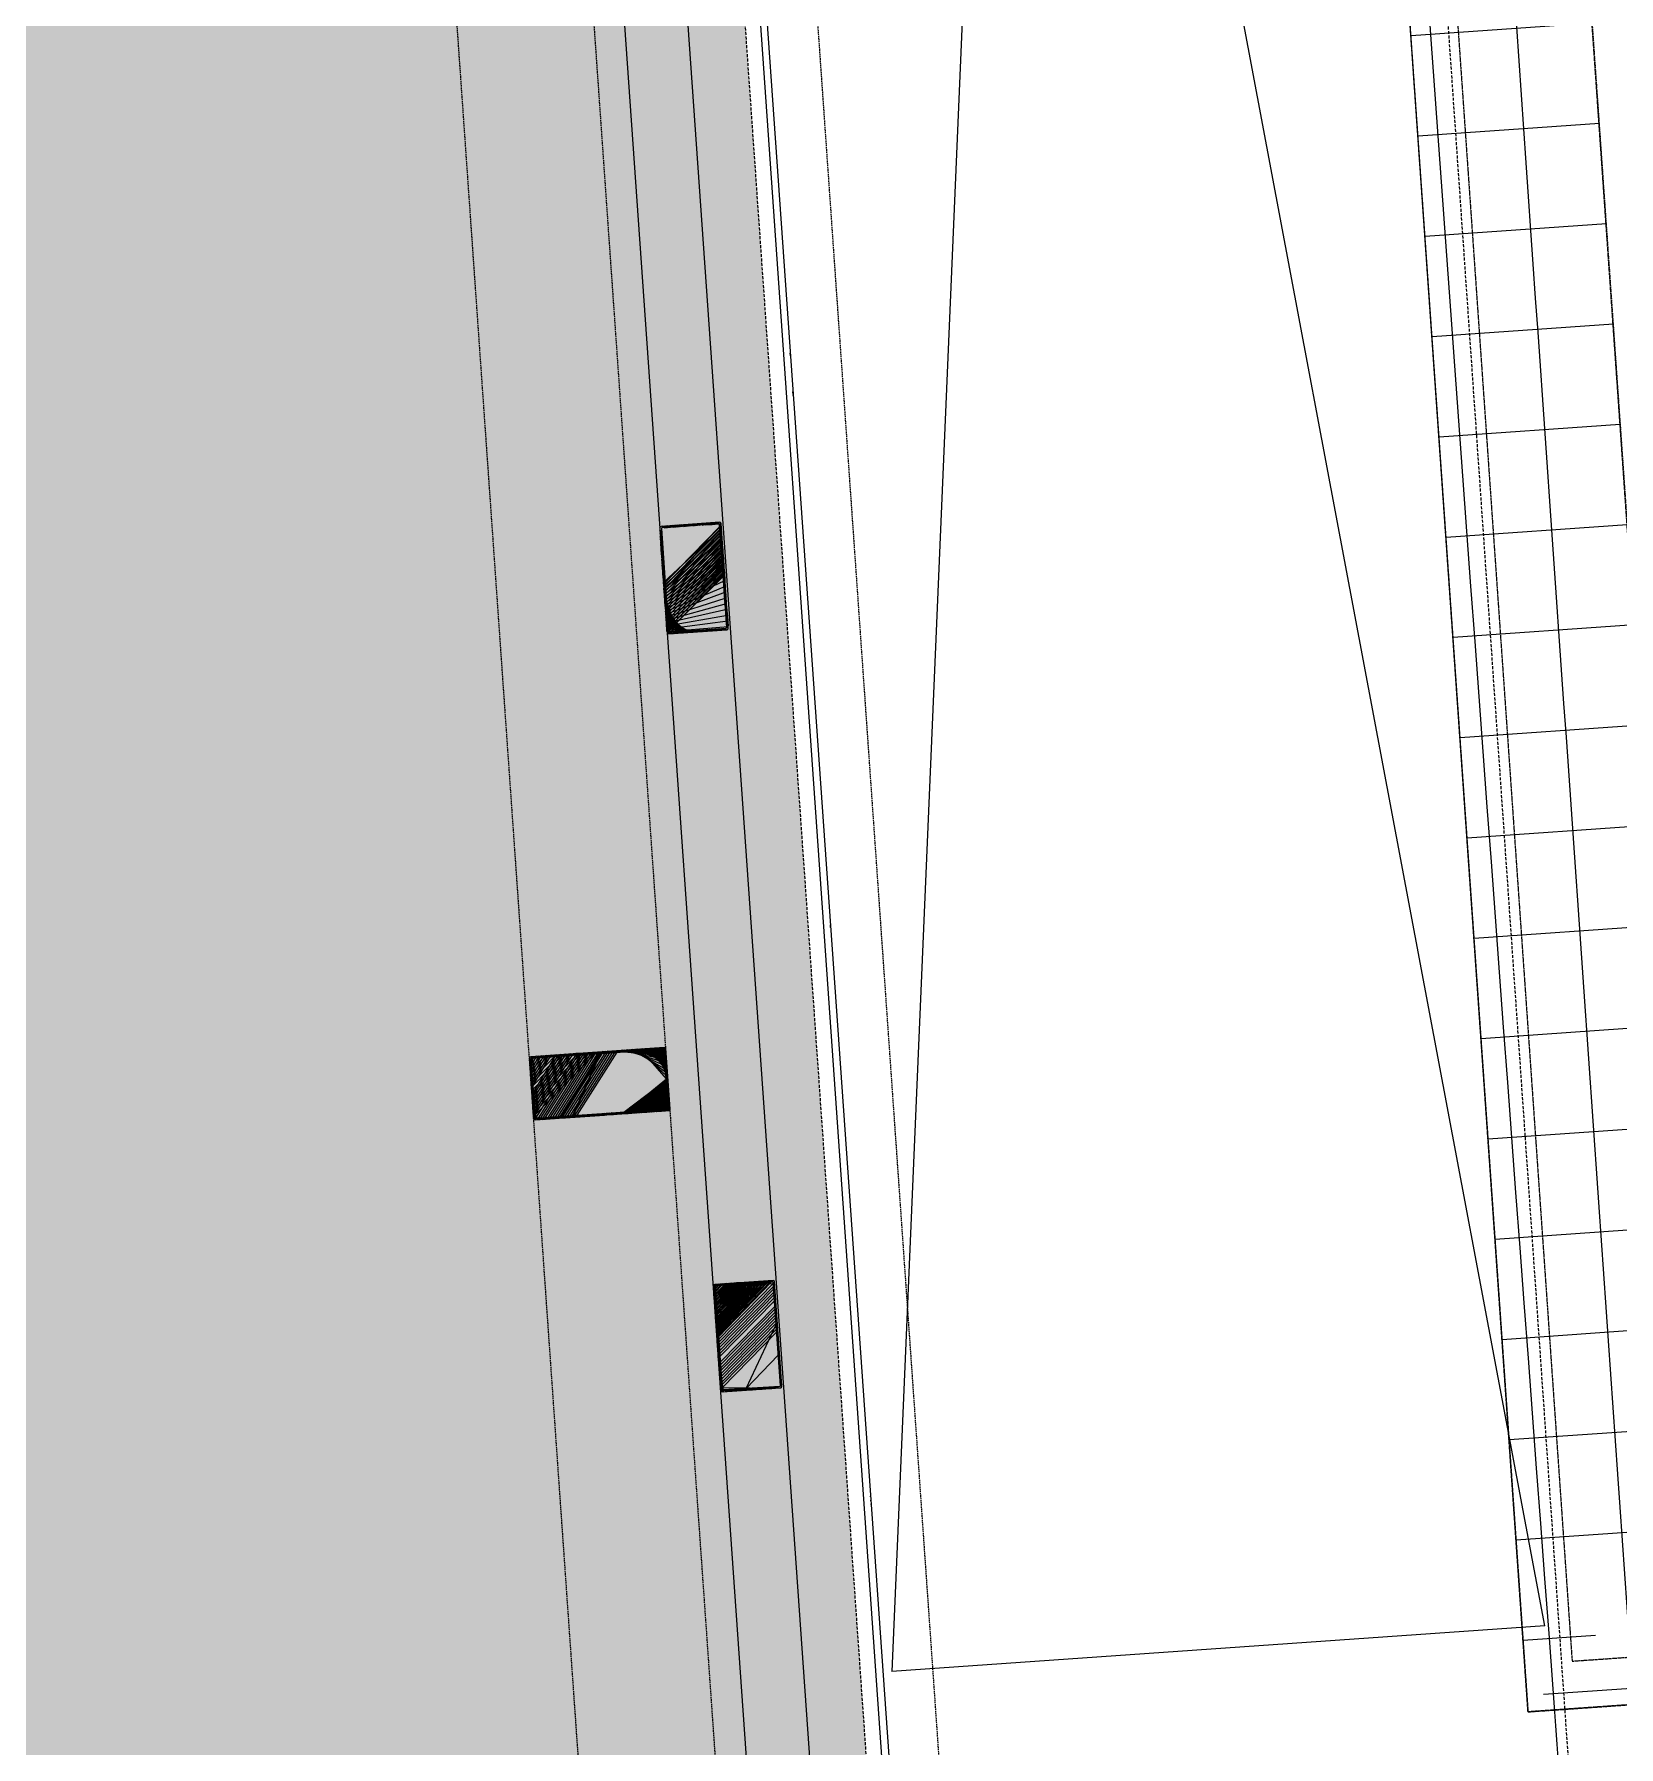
# Model space of a CAD drawing. Header units: millimetres. Extents: x 306 to 836129804, y -168137 to 818603917.
# Drawn here: x 834575209 to 834580214, y 818024610 to 818030018 of the extents above; entities that cross this region are included whole.
import ezdxf
from ezdxf.xclip import XClip

# ---------------------------------------------------------------- set-up
doc = ezdxf.new("R2010")
doc.units = ezdxf.units.MM
doc.header["$LTSCALE"] = 3
doc.header["$XCLIPFRAME"] = 0
doc.header["$PDMODE"] = 3
doc.header["$PDSIZE"] = 0.1
for name, pattern in [('ACAD_ISO03W100', [30, 12, -18]), ('B0606', [0.7813, 0.39065, -0.39065]), ('B0701', [2.34375, 1.5625, -0.78125]), ('B0703', [4.6875, 3.125, -1.5625]), ('Dash2', [6, 3, -3])]:
    doc.linetypes.add(name, pattern=pattern)
for name, color, linetype in [('_base', 251, 'Continuous'), ('_LTC', 251, 'Continuous'), ('UAJ-90.5LAND', 251, 'Continuous')]:
    doc.layers.add(name, color=color, linetype=linetype)
for name, color, linetype, lineweight in [('Eva-New', 1, 'ACAD_ISO03W100', 18), ('Hatch (LTC&CB)', 252, 'Continuous', 35), ('UAJ-21EXWA', 251, 'Continuous', 35), ('UAJ-22INWA-a', 251, 'Continuous', 13), ('UAJ-23FLOR-h', 251, 'Continuous', 9), ('UAJ-23FLOR-y', 251, 'B0701', 9), ('UAJ-23FLOR-z', 251, 'B0703', 9), ('UAJ-32INFR-h', 251, 'Continuous', 9)]:
    doc.layers.add(name, color=color, linetype=linetype, lineweight=lineweight)
doc.layers.get('UAJ-90.5LAND').off()
pattern_1 = [(45, (0, 0), (-4.999999779477807, 4.999999779477808), []), (45, (1.7, 0), (-4.999999779477807, 4.999999779477808), []), (45, (1.8, 0), (-4.999999779477807, 4.999999779477808), []), (45, (1.9, 0), (-4.999999779477807, 4.999999779477808), []), (45, (2, 0), (-4.999999779477807, 4.999999779477808), []), (45, (2.1, 0), (-4.999999779477807, 4.999999779477808), []), (45, (2.2, 0), (-4.999999779477807, 4.999999779477808), []), (45, (2.3, 0), (-4.999999779477807, 4.999999779477808), [])]

# ---------------------------------------------------------------- blocks, each defined once
blk = doc.blocks.new('SITE SLAB EDGE')
at = {"layer": 'UAJ-21EXWA'}
blk.add_lwpolyline([(-871.192457938916, -14736.47396249266), (-6985.740662657423, -14736.2816112687), (-6981.18941464345, -24138.22653371404), (-6648.669996218989, -24138.4190306025), (-6648.670950182248, -27568.26381391572), (-871.1926683692727, -27568.26390866152)], dxfattribs=at)
blk = doc.blocks.new('p32 uns')
at = {"linetype": 'Dash2', "lineweight": 13, "rotation": 4.000000000000001}
blk.add_blockref('SITE SLAB EDGE', (461907.9564732313, -261484.3400754929), dxfattribs=at)
blk = doc.blocks.new('GBP-P32-L00')
at = {"layer": 'UAJ-90.5LAND'}
blk.add_blockref('p32 uns', (834123619.6366563, 818311064.1160116), dxfattribs=at)
blk = doc.blocks.new('3A35X-MAGP-P-LD-00-0')
at = {"layer": '_base'}
for p, q in [((834578304.897006, 818033904.6284745), (834577917.5100708, 818024846.7980633)), ((834579980.6599628, 818024991.0280591), (834578304.897006, 818033904.6284745)), ((834579980.6599629, 818024991.0280591), (834577917.5100709, 818024846.7980633))]:
    blk.add_line(p, q, dxfattribs=at)
blk = doc.blocks.new('*U|REF31551661')
at = {"layer": 'UAJ-32INFR-h'}
h = blk.add_hatch(dxfattribs=at)
h.set_pattern_fill('STAAL', color=256, style=0)
h.set_pattern_definition(pattern_1)
edge = h.paths.add_edge_path(flags=16)
edge.add_arc((-90.4999999999709, -163.5), 1.5, 180, 394.9306585423736)
edge.add_line((-90.4999999999709, -165), (90.5000000000291, -164.9999999999991))
edge.add_arc((90.5000000000291, -163.4999999999991), 1.5, 270, 360)
edge.add_line((92.0000000000291, -163.4999999999991), (91.99999999997453, 163.5000000000018))
edge.add_arc((90.49999999997453, 163.5000000000018), 1.5, 0, 90)
edge.add_line((90.49999999997453, 165.0000000000018), (-90.50000000002547, 165.0000000000018))
edge.add_arc((-90.50000000002547, 163.5000000000018), 1.5, 90, 180)
edge.add_line((-92.00000000002547, 163.5000000000018), (-91.9999999999709, -163.5))
edge = h.paths.add_edge_path()
edge.add_arc((-92.4999999999709, -165.4999999999991), 4.5, 180, 270)
edge.add_line((-92.4999999999709, -169.9999999999991), (92.5000000000291, -169.9999999999991))
edge.add_arc((92.5000000000291, -165.4999999999991), 4.5, 270, 360)
edge.add_line((97.0000000000291, -165.4999999999991), (96.99999999997635, 165.5))
edge.add_arc((92.49999999997635, 165.5), 4.5, 0, 90)
edge.add_line((92.49999999997635, 170), (-92.50000000002365, 170.0000000000018))
edge.add_arc((-92.50000000002365, 165.5000000000018), 4.5, 90, 180)
edge.add_line((-97.00000000002365, 165.5000000000018), (-96.9999999999709, -165.4999999999991))
at = {"layer": 'UAJ-22INWA-a', "lineweight": -2}
for p, q in [((-97.00000000002365, 165.5000000000018), (-96.9999999999709, -165.4999999999991)), ((92.49999999997635, 170), (-92.50000000002365, 170.0000000000018)), ((-92.00000000002547, 163.5000000000018), (-91.9999999999709, -163.5)), ((90.49999999997453, 165.0000000000018), (-90.50000000002547, 165.0000000000018)), ((92.0000000000291, -163.4999999999991), (91.99999999997453, 163.5000000000018)), ((97.0000000000291, -165.4999999999991), (96.99999999997635, 165.5)), ((-92.4999999999709, -169.9999999999991), (92.5000000000291, -169.9999999999991)), ((-90.4999999999709, -165), (90.5000000000291, -164.9999999999991))]:
    blk.add_line(p, q, dxfattribs=at)
for centre, radius, start, end in [((-92.50000000002365, 165.5000000000018), 4.5, 90, 180), ((-90.50000000002547, 163.5000000000018), 1.5, 90, 180), ((90.49999999997453, 163.5000000000018), 1.5, 0, 90), ((92.49999999997635, 165.5), 4.5, 0, 90), ((-92.4999999999709, -165.4999999999991), 4.5, 180, 270), ((-90.4999999999709, -163.5), 1.5, 180, 34.93065854237359), ((90.5000000000291, -163.4999999999991), 1.5, 270, 0), ((92.5000000000291, -165.4999999999991), 4.5, 270, 0)]:
    blk.add_arc(centre, radius, start, end, dxfattribs=at)
blk = doc.blocks.new('*U|REF31561662')
at = {"layer": 'UAJ-32INFR-h'}
h = blk.add_hatch(dxfattribs=at)
h.set_pattern_fill('STAAL', color=256, style=0)
h.set_pattern_definition(pattern_1)
edge = h.paths.add_edge_path(flags=16)
edge.add_arc((-90.4999999999709, -163.5), 1.5, 180, 394.9306585423736)
edge.add_line((-90.4999999999709, -165), (90.5000000000291, -164.9999999999991))
edge.add_arc((90.5000000000291, -163.4999999999991), 1.5, 270, 360)
edge.add_line((92.0000000000291, -163.4999999999991), (91.99999999997453, 163.5000000000018))
edge.add_arc((90.49999999997453, 163.5000000000018), 1.5, 0, 90)
edge.add_line((90.49999999997453, 165.0000000000018), (-90.50000000002547, 165.0000000000018))
edge.add_arc((-90.50000000002547, 163.5000000000018), 1.5, 90, 180)
edge.add_line((-92.00000000002547, 163.5000000000018), (-91.9999999999709, -163.5))
edge = h.paths.add_edge_path()
edge.add_arc((-92.4999999999709, -165.4999999999991), 4.5, 180, 270)
edge.add_line((-92.4999999999709, -169.9999999999991), (92.5000000000291, -169.9999999999991))
edge.add_arc((92.5000000000291, -165.4999999999991), 4.5, 270, 360)
edge.add_line((97.0000000000291, -165.4999999999991), (96.99999999997635, 165.5))
edge.add_arc((92.49999999997635, 165.5), 4.5, 0, 90)
edge.add_line((92.49999999997635, 170), (-92.50000000002365, 170.0000000000018))
edge.add_arc((-92.50000000002365, 165.5000000000018), 4.5, 90, 180)
edge.add_line((-97.00000000002365, 165.5000000000018), (-96.9999999999709, -165.4999999999991))
at = {"layer": 'UAJ-22INWA-a', "lineweight": -2}
for p, q in [((-97.00000000002365, 165.5000000000018), (-96.9999999999709, -165.4999999999991)), ((92.49999999997635, 170), (-92.50000000002365, 170.0000000000018)), ((-92.00000000002547, 163.5000000000018), (-91.9999999999709, -163.5)), ((90.49999999997453, 165.0000000000018), (-90.50000000002547, 165.0000000000018)), ((92.0000000000291, -163.4999999999991), (91.99999999997453, 163.5000000000018)), ((97.0000000000291, -165.4999999999991), (96.99999999997635, 165.5)), ((-92.4999999999709, -169.9999999999991), (92.5000000000291, -169.9999999999991)), ((-90.4999999999709, -165), (90.5000000000291, -164.9999999999991))]:
    blk.add_line(p, q, dxfattribs=at)
for centre, radius, start, end in [((-92.50000000002365, 165.5000000000018), 4.5, 90, 180), ((-90.50000000002547, 163.5000000000018), 1.5, 90, 180), ((90.49999999997453, 163.5000000000018), 1.5, 0, 90), ((92.49999999997635, 165.5), 4.5, 0, 90), ((-92.4999999999709, -165.4999999999991), 4.5, 180, 270), ((-90.4999999999709, -163.5), 1.5, 180, 34.93065854237359), ((90.5000000000291, -163.4999999999991), 1.5, 270, 0), ((92.5000000000291, -165.4999999999991), 4.5, 270, 0)]:
    blk.add_arc(centre, radius, start, end, dxfattribs=at)
blk = doc.blocks.new('*U|REF31141624')
at = {"layer": 'UAJ-32INFR-h'}
h = blk.add_hatch(dxfattribs=at)
h.set_pattern_fill('STAAL', color=256, style=0)
h.set_pattern_definition(pattern_1)
edge = h.paths.add_edge_path(flags=16)
edge.add_arc((-209.4999999999836, -93.5), 1.5, 180, 394.9306585423736)
edge.add_line((-209.4999999999836, -95), (209.5000000000164, -94.99999999999909))
edge.add_arc((209.5000000000164, -93.49999999999909), 1.5, 270, 360)
edge.add_line((211.0000000000164, -93.49999999999909), (210.9999999999873, 93.50000000000182))
edge.add_arc((209.4999999999873, 93.50000000000182), 1.5, 0, 90)
edge.add_line((209.4999999999873, 95.00000000000182), (-209.5000000000127, 95.00000000000182))
edge.add_arc((-209.5000000000127, 93.50000000000182), 1.5, 90, 180)
edge.add_line((-211.0000000000127, 93.50000000000182), (-210.9999999999836, -93.5))
edge = h.paths.add_edge_path()
edge.add_arc((-211.4999999999836, -95.49999999999909), 4.5, 180, 270)
edge.add_line((-211.4999999999836, -99.99999999999909), (211.5000000000164, -99.99999999999909))
edge.add_arc((211.5000000000164, -95.49999999999909), 4.5, 270, 360)
edge.add_line((216.0000000000164, -95.49999999999909), (215.9999999999891, 95.5))
edge.add_arc((211.4999999999891, 95.5), 4.5, 0, 90)
edge.add_line((211.4999999999891, 100), (-211.5000000000109, 100.0000000000018))
edge.add_arc((-211.5000000000109, 95.50000000000182), 4.5, 90, 180)
edge.add_line((-216.0000000000109, 95.50000000000182), (-215.9999999999836, -95.49999999999909))
at = {"layer": 'UAJ-22INWA-a', "lineweight": -2}
for p, q in [((-216.0000000000109, 95.50000000000182), (-215.9999999999836, -95.49999999999909)), ((211.4999999999891, 100), (-211.5000000000109, 100.0000000000018)), ((-211.0000000000127, 93.50000000000182), (-210.9999999999836, -93.5)), ((209.4999999999873, 95.00000000000182), (-209.5000000000127, 95.00000000000182)), ((211.0000000000164, -93.49999999999909), (210.9999999999873, 93.50000000000182)), ((216.0000000000164, -95.49999999999909), (215.9999999999891, 95.5)), ((-211.4999999999836, -99.99999999999909), (211.5000000000164, -99.99999999999909)), ((-209.4999999999836, -95), (209.5000000000164, -94.99999999999909))]:
    blk.add_line(p, q, dxfattribs=at)
for centre, radius, start, end in [((-211.5000000000109, 95.50000000000182), 4.5, 90, 180), ((-209.5000000000127, 93.50000000000182), 1.5, 90, 180), ((209.4999999999873, 93.50000000000182), 1.5, 0, 90), ((211.4999999999891, 95.5), 4.5, 0, 90), ((-211.4999999999836, -95.49999999999909), 4.5, 180, 270), ((-209.4999999999836, -93.5), 1.5, 180, 34.93065854237359), ((209.5000000000164, -93.49999999999909), 1.5, 270, 0), ((211.5000000000164, -95.49999999999909), 4.5, 270, 0)]:
    blk.add_arc(centre, radius, start, end, dxfattribs=at)
blk = doc.blocks.new('*U|REF31311641')
at = {"layer": 'UAJ-32INFR-h'}
h = blk.add_hatch(dxfattribs=at)
h.set_pattern_fill('STAAL', color=256, style=0)
h.set_pattern_definition(pattern_1)
edge = h.paths.add_edge_path(flags=16)
edge.add_arc((-90.4999999999709, -163.5), 1.5, 180, 394.9306585423736)
edge.add_line((-90.4999999999709, -165), (90.5000000000291, -164.9999999999991))
edge.add_arc((90.5000000000291, -163.4999999999991), 1.5, 270, 360)
edge.add_line((92.0000000000291, -163.4999999999991), (91.99999999997453, 163.5000000000018))
edge.add_arc((90.49999999997453, 163.5000000000018), 1.5, 0, 90)
edge.add_line((90.49999999997453, 165.0000000000018), (-90.50000000002547, 165.0000000000018))
edge.add_arc((-90.50000000002547, 163.5000000000018), 1.5, 90, 180)
edge.add_line((-92.00000000002547, 163.5000000000018), (-91.9999999999709, -163.5))
edge = h.paths.add_edge_path()
edge.add_arc((-92.4999999999709, -165.4999999999991), 4.5, 180, 270)
edge.add_line((-92.4999999999709, -169.9999999999991), (92.5000000000291, -169.9999999999991))
edge.add_arc((92.5000000000291, -165.4999999999991), 4.5, 270, 360)
edge.add_line((97.0000000000291, -165.4999999999991), (96.99999999997635, 165.5))
edge.add_arc((92.49999999997635, 165.5), 4.5, 0, 90)
edge.add_line((92.49999999997635, 170), (-92.50000000002365, 170.0000000000018))
edge.add_arc((-92.50000000002365, 165.5000000000018), 4.5, 90, 180)
edge.add_line((-97.00000000002365, 165.5000000000018), (-96.9999999999709, -165.4999999999991))
at = {"layer": 'UAJ-22INWA-a', "lineweight": -2}
for p, q in [((-97.00000000002365, 165.5000000000018), (-96.9999999999709, -165.4999999999991)), ((92.49999999997635, 170), (-92.50000000002365, 170.0000000000018)), ((-92.00000000002547, 163.5000000000018), (-91.9999999999709, -163.5)), ((90.49999999997453, 165.0000000000018), (-90.50000000002547, 165.0000000000018)), ((92.0000000000291, -163.4999999999991), (91.99999999997453, 163.5000000000018)), ((97.0000000000291, -165.4999999999991), (96.99999999997635, 165.5)), ((-92.4999999999709, -169.9999999999991), (92.5000000000291, -169.9999999999991)), ((-90.4999999999709, -165), (90.5000000000291, -164.9999999999991))]:
    blk.add_line(p, q, dxfattribs=at)
for centre, radius, start, end in [((-92.50000000002365, 165.5000000000018), 4.5, 90, 180), ((-90.50000000002547, 163.5000000000018), 1.5, 90, 180), ((90.49999999997453, 163.5000000000018), 1.5, 0, 90), ((92.49999999997635, 165.5), 4.5, 0, 90), ((-92.4999999999709, -165.4999999999991), 4.5, 180, 270), ((-90.4999999999709, -163.5), 1.5, 180, 34.93065854237359), ((90.5000000000291, -163.4999999999991), 1.5, 270, 0), ((92.5000000000291, -165.4999999999991), 4.5, 270, 0)]:
    blk.add_arc(centre, radius, start, end, dxfattribs=at)
blk = doc.blocks.new('*U|REF31321642')
at = {"layer": 'UAJ-32INFR-h'}
h = blk.add_hatch(dxfattribs=at)
h.set_pattern_fill('STAAL', color=256, style=0)
h.set_pattern_definition(pattern_1)
edge = h.paths.add_edge_path(flags=16)
edge.add_arc((-90.4999999999709, -163.5), 1.5, 180, 394.9306585423736)
edge.add_line((-90.4999999999709, -165), (90.5000000000291, -164.9999999999991))
edge.add_arc((90.5000000000291, -163.4999999999991), 1.5, 270, 360)
edge.add_line((92.0000000000291, -163.4999999999991), (91.99999999997453, 163.5000000000018))
edge.add_arc((90.49999999997453, 163.5000000000018), 1.5, 0, 90)
edge.add_line((90.49999999997453, 165.0000000000018), (-90.50000000002547, 165.0000000000018))
edge.add_arc((-90.50000000002547, 163.5000000000018), 1.5, 90, 180)
edge.add_line((-92.00000000002547, 163.5000000000018), (-91.9999999999709, -163.5))
edge = h.paths.add_edge_path()
edge.add_arc((-92.4999999999709, -165.4999999999991), 4.5, 180, 270)
edge.add_line((-92.4999999999709, -169.9999999999991), (92.5000000000291, -169.9999999999991))
edge.add_arc((92.5000000000291, -165.4999999999991), 4.5, 270, 360)
edge.add_line((97.0000000000291, -165.4999999999991), (96.99999999997635, 165.5))
edge.add_arc((92.49999999997635, 165.5), 4.5, 0, 90)
edge.add_line((92.49999999997635, 170), (-92.50000000002365, 170.0000000000018))
edge.add_arc((-92.50000000002365, 165.5000000000018), 4.5, 90, 180)
edge.add_line((-97.00000000002365, 165.5000000000018), (-96.9999999999709, -165.4999999999991))
at = {"layer": 'UAJ-22INWA-a', "lineweight": -2}
for p, q in [((-97.00000000002365, 165.5000000000018), (-96.9999999999709, -165.4999999999991)), ((92.49999999997635, 170), (-92.50000000002365, 170.0000000000018)), ((-92.00000000002547, 163.5000000000018), (-91.9999999999709, -163.5)), ((90.49999999997453, 165.0000000000018), (-90.50000000002547, 165.0000000000018)), ((92.0000000000291, -163.4999999999991), (91.99999999997453, 163.5000000000018)), ((97.0000000000291, -165.4999999999991), (96.99999999997635, 165.5)), ((-92.4999999999709, -169.9999999999991), (92.5000000000291, -169.9999999999991)), ((-90.4999999999709, -165), (90.5000000000291, -164.9999999999991))]:
    blk.add_line(p, q, dxfattribs=at)
for centre, radius, start, end in [((-92.50000000002365, 165.5000000000018), 4.5, 90, 180), ((-90.50000000002547, 163.5000000000018), 1.5, 90, 180), ((90.49999999997453, 163.5000000000018), 1.5, 0, 90), ((92.49999999997635, 165.5), 4.5, 0, 90), ((-92.4999999999709, -165.4999999999991), 4.5, 180, 270), ((-90.4999999999709, -163.5), 1.5, 180, 34.93065854237359), ((90.5000000000291, -163.4999999999991), 1.5, 270, 0), ((92.5000000000291, -165.4999999999991), 4.5, 270, 0)]:
    blk.add_arc(centre, radius, start, end, dxfattribs=at)
blk = doc.blocks.new('*U|REF31341644')
at = {"layer": 'UAJ-32INFR-h'}
h = blk.add_hatch(dxfattribs=at)
h.set_pattern_fill('STAAL', color=256, style=0)
h.set_pattern_definition(pattern_1)
edge = h.paths.add_edge_path(flags=16)
edge.add_arc((-209.4999999999836, -93.5), 1.5, 180, 394.9306585423736)
edge.add_line((-209.4999999999836, -95), (209.5000000000164, -94.99999999999909))
edge.add_arc((209.5000000000164, -93.49999999999909), 1.5, 270, 360)
edge.add_line((211.0000000000164, -93.49999999999909), (210.9999999999873, 93.50000000000182))
edge.add_arc((209.4999999999873, 93.50000000000182), 1.5, 0, 90)
edge.add_line((209.4999999999873, 95.00000000000182), (-209.5000000000127, 95.00000000000182))
edge.add_arc((-209.5000000000127, 93.50000000000182), 1.5, 90, 180)
edge.add_line((-211.0000000000127, 93.50000000000182), (-210.9999999999836, -93.5))
edge = h.paths.add_edge_path()
edge.add_arc((-211.4999999999836, -95.49999999999909), 4.5, 180, 270)
edge.add_line((-211.4999999999836, -99.99999999999909), (211.5000000000164, -99.99999999999909))
edge.add_arc((211.5000000000164, -95.49999999999909), 4.5, 270, 360)
edge.add_line((216.0000000000164, -95.49999999999909), (215.9999999999891, 95.5))
edge.add_arc((211.4999999999891, 95.5), 4.5, 0, 90)
edge.add_line((211.4999999999891, 100), (-211.5000000000109, 100.0000000000018))
edge.add_arc((-211.5000000000109, 95.50000000000182), 4.5, 90, 180)
edge.add_line((-216.0000000000109, 95.50000000000182), (-215.9999999999836, -95.49999999999909))
at = {"layer": 'UAJ-22INWA-a', "lineweight": -2}
for p, q in [((-216.0000000000109, 95.50000000000182), (-215.9999999999836, -95.49999999999909)), ((211.4999999999891, 100), (-211.5000000000109, 100.0000000000018)), ((-211.0000000000127, 93.50000000000182), (-210.9999999999836, -93.5)), ((209.4999999999873, 95.00000000000182), (-209.5000000000127, 95.00000000000182)), ((211.0000000000164, -93.49999999999909), (210.9999999999873, 93.50000000000182)), ((216.0000000000164, -95.49999999999909), (215.9999999999891, 95.5)), ((-211.4999999999836, -99.99999999999909), (211.5000000000164, -99.99999999999909)), ((-209.4999999999836, -95), (209.5000000000164, -94.99999999999909))]:
    blk.add_line(p, q, dxfattribs=at)
for centre, radius, start, end in [((-211.5000000000109, 95.50000000000182), 4.5, 90, 180), ((-209.5000000000127, 93.50000000000182), 1.5, 90, 180), ((209.4999999999873, 93.50000000000182), 1.5, 0, 90), ((211.4999999999891, 95.5), 4.5, 0, 90), ((-211.4999999999836, -95.49999999999909), 4.5, 180, 270), ((-209.4999999999836, -93.5), 1.5, 180, 34.93065854237359), ((209.5000000000164, -93.49999999999909), 1.5, 270, 0), ((211.5000000000164, -95.49999999999909), 4.5, 270, 0)]:
    blk.add_arc(centre, radius, start, end, dxfattribs=at)
blk = doc.blocks.new('FAC-00-0')
at = {"layer": '_LTC', "elevation": 13699.99999999999}
for points in [[(834576404.8478793, 818039564.4994954), (834578419.9061583, 818010875.5172962), (834579521.6727213, 818000060.3477776)], [(834576604.3586563, 818039578.4798723), (834578619.1946199, 818010892.6628438), (834579720.6429324, 818000080.6173375)], [(834576853.7442557, 818039595.9962316), (834578868.3051968, 818010914.0947803), (834579969.3556964, 818000105.9542873)]]:
    blk.add_lwpolyline(points, dxfattribs=at)
at = {"layer": '_LTC', "linetype": 'B0701'}
for points in [[(834575908.3755728, 818039129.5140712), (834577282.0583692, 818019499.3138024)], [(834576339.3228495, 818039159.64059), (834577713.0064095, 818019529.4403745)]]:
    blk.add_lwpolyline(points, dxfattribs=at)
at = {"layer": '_LTC'}
blk.add_open_spline([(834580271.1096342, 818021008.2324462, 13699.99999999997), (834580270.551387, 818021024.2677512), (834580268.874086, 818021040.2248595, 13699.99999999999), (834580267.7563117, 818021056.2210662, 13699.99999999998), (834580181.103108, 818022301.7230911), (834580094.0350399, 818023547.1961263), (834580006.9669715, 818024792.6691617), (834579728.1369119, 818028506.6162714), (834579361.2044426, 818033394.0655822), (834579066.2396815, 818038884.2348518), (834578945.480875, 818040871.10015), (834578889.5015762, 818041682.937103), (834578875.476216, 818041899.2020736), (834578905.265652, 818041606.9202672), (834579014.8303174, 818040531.9164138), (834579228.5315945, 818038192.8699493), (834579428.563846, 818036147.6696717), (834579552.010506, 818034885.5074883), (834579873.8612906, 818030281.5664743), (834580195.712075, 818025677.6254604), (834580500.3832827, 818021323.1337729)], degree=3, knots=[0, 0, 0, 0, 1, 1, 1, 3746.538061933388, 3746.538061933388, 3746.538061933388, 14919.15775847071, 18449.38945613005, 20240.53077136857, 20890.67934422696, 20890.67934422696, 20890.67934422696, 21772.06415537719, 24132.38665182641, 27936.93947994479, 27936.93947994479, 27936.93947994479, 41782.47114495328, 41782.47114495328, 41782.47114495328, 41782.47114495328], dxfattribs=at)
blk.add_rational_spline([(834580077.3900777, 818035997.4791214), (834580437.0917654, 818034054.3349081), (834580602.4700614, 818033161.329403), (834580767.8483574, 818032268.323898), (834580949.9611539, 818031284.955718), (834581075.8892046, 818030294.4452341), (834581145.6328331, 818029296.7917677), (834581335.3021821, 818026583.6509713), (834581524.9715308, 818023870.5101748), (834581703.4389249, 818021317.6086571), (834581706.0106146, 818021280.8216103), (834581708.5823042, 818021244.0345637), (834581711.1539938, 818021207.247517), (834581713.1965545, 818021178.0295397), (834581693.9806505, 818021155.9249865), (834581664.7626766, 818021153.8823801), (834581299.0753304, 818021128.3174726), (834580933.3879842, 818021102.7525649), (834580567.7006379, 818021077.1876572), (834580554.2949414, 818021076.2509816), (834580542.2681971, 818021070.25536), (834580533.4514505, 818021060.1136129), (834580524.6347041, 818021049.9718657), (834580520.3702859, 818021037.2280517), (834580521.3074443, 818021023.822389), (834580899.6991928, 818015611.086328), (834581278.0909414, 818010198.3502669), (834581656.48269, 818004785.6142058), (834581686.6616603, 818004353.9166318), (834581619.0548282, 818003926.4790552), (834581457.1207048, 818003525.1675733), (834581156.5955538, 818002700.4971138), (834580856.0704025, 818001875.8266542), (834580555.5452513, 818001051.1561946), (834580428.5667853, 818000714.2497276), (834580305.2916387, 818000375.9706471), (834580185.7346454, 818000036.3596587)], [1, 1, 1, 1, 1, 1, 1, 1, 1, 1, 1, 1, 1, 0.8047382231132746, 0.8047382231132746, 0.9999999999999999, 1, 1, 1, 0.9492507227563662, 0.9492507227563662, 0.9999999999999999, 0.9492507227563663, 0.9492507227563663, 1, 1, 1, 1, 0.9829479213520105, 0.9829479213520105, 1, 1, 1, 1, 0.9999598891676805, 0.9999598891676805, 1], degree=3, knots=[0, 0, 0, 0, 2724.56956517957, 2724.56956517957, 2724.56956517957, 5723.230185049491, 5723.230185049491, 5723.230185049491, 13882.51734683393, 13882.51734683393, 13882.51734683393, 13883.51734683393, 13883.51734683393, 13883.51734683393, 13885.08814159524, 13885.08814159524, 13885.08814159524, 13886.08814159524, 13886.08814159524, 13886.08814159524, 13886.87355778052, 13886.87355778052, 13886.87355778052, 13887.65897396581, 13887.65897396581, 13887.65897396581, 13888.65897396581, 13888.65897396581, 13888.65897396581, 13889.11229864333, 13889.11229864333, 13889.11229864333, 13890.11229864333, 13890.11229864333, 13890.11229864333, 13890.13423798732, 13890.13423798732, 13890.13423798732, 13890.13423798732], dxfattribs=at)
for p in [(834577597.3522646, 818029009.0285205, 13699.99999999999), (834577597.5628269, 818029006.0306852, 13699.99999999999), (834577597.773389, 818029003.0328499, 13699.99999999999), (834577605.9293813, 818028886.9135691, 13699.99999999999), (834577606.2450213, 818028882.4197071, 13699.99999999999), (834577606.5606616, 818028877.9258449, 13699.99999999999), (834577724.1106584, 818027204.3316852, 13699.99999999999), (834577724.3212205, 818027201.3338499, 13699.99999999999), (834577724.5317826, 818027198.3360146, 13699.99999999999), (834577850.869052, 818025399.6348499, 13699.99999999999), (834577851.7113005, 818025387.6435088, 13699.99999999999), (834577852.5535489, 818025375.6521677, 13699.99999999999)]:
    blk.add_point(p, dxfattribs=at)
for name, p, rotation in [('*U|REF31561662', (834577293.2514662, 818028300.4542526, 13699.99999999999), 3.998908347841422), ('*U|REF31321642', (834577293.2514662, 818028300.4542526, 13699.99999999999), 3.998908347841422), ('*U|REF31141624', (834576995.3009336, 818026703.856395), 3.998908415521943), ('*U|REF31341644', (834576995.3009336, 818026703.856395), 3.998908415521946), ('*U|REF31551661', (834577462.6894464, 818025906.4425988, 13699.99999999999), 3.998908347841422), ('*U|REF31311641', (834577462.6894464, 818025906.4425988, 13699.99999999999), 3.998908347841422)]:
    blk.add_blockref(name, p, dxfattribs=dict(at, rotation=rotation))

msp = doc.modelspace()

# ---------------------------------------------------------------- hatches: boundary and pattern name
at = {"layer": 'Hatch (LTC&CB)', "ltscale": 0.5}
h = msp.add_hatch(color=256, dxfattribs=at)
h.dxf.hatch_style = 1
h.paths.add_polyline_path([(834513554.2875786, 817967164.184733), (834513136.0010567, 817973147.5986885), (834516444.2460145, 817973378.8703827), (834516862.5325388, 817967395.4564129)])
edge = h.paths.add_edge_path()
edge.add_line((834574531.2963331, 818045981.8457801), (834554099.929931, 818044553.5366205))
edge.add_line((834554099.929931, 818044553.5366205), (834551123.8228455, 818044183.8080285))
edge.add_line((834551123.8228455, 818044183.8080285), (834548209.0206542, 818043477.5243225))
edge.add_line((834548209.0206542, 818043477.5243225), (834545391.3720644, 818042450.0201086))
edge.add_line((834545391.3720644, 818042450.0201086), (834542706.1556592, 818041114.1603316))
edge.add_line((834542706.1556592, 818041114.1603316), (834540186.9918953, 818039486.6707257))
edge.add_line((834540186.9918953, 818039486.6707257), (834537891.0747983, 818037557.0067935))
edge.add_line((834537891.0747983, 818037557.0067935), (834535879.1420094, 818035334.0248597))
edge.add_line((834535879.1420094, 818035334.0248597), (834535855.3944789, 818035294.2675608))
edge.add_line((834535855.3944789, 818035294.2675608), (834532032.6782387, 818042572.4388088))
edge.add_line((834532032.6782387, 818042572.4388088), (834531164.0984614, 818043800.1153567))
edge.add_line((834531164.0984614, 818043800.1153567), (834530021.2562451, 818044771.3886445))
edge.add_line((834530021.2562451, 818044771.3886445), (834528673.237675, 818045435.2700317))
edge.add_line((834528673.237675, 818045435.2700317), (834527205.3850749, 818045748.6568446))
edge.add_line((834527205.3850749, 818045748.6568446), (834506196.3506466, 818045615.4155988))
edge.add_arc((834506271.1753964, 818044617.8358235), 1000.382002588579, 94.28951124117238, 184.8385578105567)
edge.add_line((834505274.3584335, 818044533.4551773), (834507175.0349003, 818017345.0717123))
edge.add_arc((834508006.2233039, 818017538.0693862), 853.3008053756253, 193.0721449834389, 241.7750472788793)
edge.add_line((834507602.6678852, 818016786.2281208), (834508069.1239861, 818016499.3412285))
edge.add_line((834508069.1239861, 818016499.3412285), (834506033.0790353, 818013635.890324))
edge.add_arc((834507255.7232584, 818012765.1948972), 1500.989481160123, 144.5437625065404, 184.7118367485428)
edge.add_line((834505759.8064644, 818012641.8970132), (834510574.8280377, 817943764.9910301))
edge.add_arc((834512461.4285563, 817944222.0794972), 1941.182985577997, 193.6192718619657, 275.7769527828718)
edge.add_line((834512656.820462, 817942290.75524), (834514135.0129817, 817942432.7829566))
edge.add_line((834514135.0129817, 817942432.7829566), (834515639.5898061, 817942609.6817144))
edge.add_line((834515639.5898061, 817942609.6817144), (834517125.2230971, 817942816.5733008))
edge.add_line((834517125.2230971, 817942816.5733008), (834518606.1282966, 817943054.9641434))
edge.add_line((834518606.1282966, 817943054.9641434), (834520081.6376159, 817943324.7467438))
edge.add_line((834520081.6376159, 817943324.7467438), (834521550.6787682, 817943623.4372313))
edge.add_line((834521550.6787682, 817943623.4372313), (834523003.1909853, 817943997.2323029))
edge.add_line((834523003.1909853, 817943997.2323029), (834524434.6779621, 817944444.8476892))
edge.add_line((834524434.6779621, 817944444.8476892), (834525841.3906198, 817944965.1110799))
edge.add_line((834525841.3906198, 817944965.1110799), (834527219.6447655, 817945556.6599009))
edge.add_line((834527219.6447655, 817945556.6599009), (834528566.4663409, 817946218.3362625))
edge.add_line((834528566.4663409, 817946218.3362625), (834529949.1975069, 817946963.0067956))
edge.add_line((834529949.1975069, 817946963.0067956), (834530025.4386841, 817945888.6557508))
edge.add_line((834530025.4386841, 817945888.6557508), (834530524.2280539, 817945923.5249519))
edge.add_line((834530524.2280539, 817945923.5249519), (834531068.3343124, 817946109.8721913))
edge.add_line((834531068.3343124, 817946109.8721913), (834531037.8571603, 817946545.8476382))
edge.add_line((834531037.8571603, 817946545.8476382), (834533865.2576491, 817946000.0480125))
edge.add_line((834533865.2576491, 817946000.0480125), (834536130.1011477, 817945599.4485525))
edge.add_line((834536130.1011477, 817945599.4485525), (834538400.1908902, 817945229.7315427))
edge.add_line((834538400.1908902, 817945229.7315427), (834540675.1291097, 817944891.1253359))
edge.add_line((834540675.1291097, 817944891.1253359), (834542954.494443, 817944583.7301323))
edge.add_line((834542954.494443, 817944583.7301323), (834545237.8685557, 817944307.6853015))
edge.add_line((834545237.8685557, 817944307.6853015), (834547578.8128494, 817944055.8657025))
edge.add_line((834547578.8128494, 817944055.8657025), (834549775.2120743, 817943852.7193749))
edge.add_line((834549775.2120743, 817943852.7193749), (834552166.6682281, 817943704.7044293))
edge.add_line((834552166.6682281, 817943704.7044293), (834554408.0140736, 817943602.5051898))
edge.add_line((834554408.0140736, 817943602.5051898), (834556706.8720335, 817943525.9335827))
edge.add_line((834556706.8720335, 817943525.9335827), (834559062.7525511, 817943492.2506982))
edge.add_line((834559062.7525511, 817943492.2506982), (834561264.7959542, 817943499.6060555))
edge.add_line((834561264.7959542, 817943499.6060555), (834563662.805802, 817943545.8192695))
edge.add_line((834563662.805802, 817943545.8192695), (834565905.0821311, 817943629.5407001))
edge.add_line((834565905.0821311, 817943629.5407001), (834568202.2235788, 817943747.6000468))
edge.add_line((834568202.2235788, 817943747.6000468), (834570497.1715583, 817943902.4870338))
edge.add_line((834570497.1715583, 817943902.4870338), (834572789.3424196, 817944094.1622797))
edge.add_line((834572789.3424196, 817944094.1622797), (834575076.8880951, 817944322.4462694))
edge.add_line((834575076.8880951, 817944322.4462694), (834577358.8485965, 817944599.7346953))
edge.add_arc((834577188.4102644, 817949142.5459951), 4546.007449470469, 272.1486296327768, 348.0754999770829)
edge.add_line((834581636.318153, 817948203.238194), (834581931.6191186, 817949988.7878709))
edge.add_line((834581931.6191186, 817949988.7878709), (834582222.8927813, 817952167.7077127))
edge.add_line((834582222.8927813, 817952167.7077127), (834582444.6448697, 817954354.4007571))
edge.add_line((834582444.6448697, 817954354.4007571), (834582596.7161981, 817956553.5893033))
edge.add_line((834582596.7161981, 817956553.5893033), (834582678.7199463, 817958758.7008262))
edge.add_line((834582678.7199463, 817958758.7008262), (834582689.6004196, 817961000.6853927))
edge.add_line((834582689.6004196, 817961000.6853927), (834582627.8349453, 817963239.9127623))
edge.add_line((834582627.8349453, 817963239.9127623), (834582495.0484269, 817965475.7417142))
edge.add_line((834582495.0484269, 817965475.7417142), (834582352.0371794, 817967521.4644701))
edge.add_line((834582352.0371794, 817967521.4644701), (834582377.3017465, 817967501.2573416))
edge.add_line((834582377.3017465, 817967501.2573416), (834583280.4098197, 817967592.3724535))
edge.add_line((834583280.4098197, 817967592.3724535), (834582885.6743841, 817972682.2829502))
edge.add_line((834582885.6743841, 817972682.2829502), (834582550.7585597, 817977040.087476))
edge.add_line((834582550.7585597, 817977040.087476), (834582280.7159691, 817980552.6941899))
edge.add_line((834582280.7159691, 817980552.6941899), (834582016.0826895, 817983880.3056784))
edge.add_line((834582016.0826895, 817983880.3056784), (834581737.2924131, 817986867.2783637))
edge.add_line((834581737.2924131, 817986867.2783637), (834581397.7587786, 817990004.3583491))
edge.add_line((834581397.7587786, 817990004.3583491), (834578831.2786306, 818011297.8700217))
edge.add_line((834578831.2786306, 818011297.8700217), (834578649.3672444, 818012963.5483121))
edge.add_line((834578649.3672444, 818012963.5483121), (834576771.549405, 818039832.1183864))
edge.add_line((834576771.549405, 818039832.1183864), (834576279.8499508, 818039797.7448243))
edge.add_line((834576279.8499508, 818039797.7448243), (834575932.169804, 818044771.1641917))
edge.add_arc((834574629.9863018, 818044680.2268811), 1305.354920261004, 3.994735601767179, 94.33592376376863)

# ---------------------------------------------------------------- next in the draw order: block references
msp.add_blockref('FAC-00-0', (0, 0))

# ---------------------------------------------------------------- next in the draw order: hatches: boundary and pattern name
at = {"layer": 'Eva-New', "linetype": 'Continuous', "ltscale": 0.01}
h = msp.add_hatch(dxfattribs=at)
h.set_pattern_fill('ANSI31', color=8, scale=350, angle=4)
h.set_pattern_definition([(49, (0, 0), (-838.6710210225554, 729.0455959657013), [])])
edge = h.paths.add_edge_path()
edge.add_arc((834611513.5385946, 818068145.3264505), 14099.99999968531, 55.19002574308559, 154.5596091027724)
edge.add_line((834598780.7776825, 818074202.2893481), (834595240.3911003, 818066761.4558462))
edge.add_arc((834589822.417787, 818069339.3552195), 6000.000000233124, 273.9989064334658, 334.5546563119141, ccw=False)
edge.add_line((834590240.8423903, 818063353.9629304), (834585554.5350056, 818063026.3542768))
edge.add_arc((834584989.6617913, 818071106.6338656), 8099.999998867221, 264.220048196886, 273.9989064322582, ccw=False)
edge.add_line((834584173.925572, 818063047.8142), (834580415.7397891, 818063428.2282544))
edge.add_arc((834579106.5335116, 818050494.3201492), 12999.99999816069, 84.2200481985661, 93.99077919798958)
edge.add_line((834578201.7864021, 818063462.7985727), (834574221.9197499, 818063185.1428037))
edge.add_arc((834573731.4752913, 818070170.6889209), 7002.741628984699, 184.518270925359, 274.0160585979712, ccw=False)
edge.add_arc((834553791.0620614, 818068592.8452796), 13000.0000005708, 4.527501078735133, 25.16518805878682)
edge.add_line((834565557.174624, 818074120.828201), (834563375.7160238, 818078763.9842684))
edge.add_arc((834569692.9588658, 818081779.3520507), 6999.999999030279, 186.261998653722, 205.5162346975632, ccw=False)
edge.add_line((834562734.724241, 818081015.8267443), (834561851.4163579, 818093822.5155479))
edge.add_arc((834568795.7761757, 818094576.8707228), 6985.211880096444, 103.79340942041148, 186.1996435070692, ccw=False)
edge.add_line((834567130.3497419, 818101360.6410463), (834607738.9713905, 818104323.6446342))
edge.add_arc((834606780.3295362, 818117304.0183489), 13015.72495013958, 274.223807264846, 392.8596289379157)
edge.add_arc((834623587.3262396, 818128173.8785237), 6999.999999836902, 183.9989136523716, 212.9539425140163, ccw=False)
edge.add_line((834616604.3686309, 818127685.7156067), (834614554.4666462, 818157541.1841724))
edge.add_line((834614554.4666462, 818157541.1841724), (834608569.0701823, 818157122.7809477))
edge.add_line((834608569.0701823, 818157122.7809477), (834610618.9763948, 818127267.2902491))
edge.add_arc((834623587.3262378, 818128173.8785231), 12999.99999806346, 183.9989136508734, 212.8579348742854)
edge.add_arc((834606785.1724918, 818117301.6086594), 7012.974383020965, -85.87050168941721, 32.994913872568816, ccw=False)
edge.add_line((834607290.1835088, 818110306.8410742), (834542916.4285616, 818105772.5570611))
edge.add_line((834542916.4285616, 818105772.5570611), (834543332.168679, 818099784.931535))
edge.add_line((834543332.168679, 818099784.931535), (834548339.9487058, 818100139.6961751))
edge.add_arc((834548849.6206386, 818093135.5706489), 7022.644791367745, 1.917894415990986, 94.16192873604791, ccw=False)
edge.add_line((834555868.3314306, 818093370.5997602), (834556822.6031799, 818079614.5109141))
edge.add_arc((834565030.3921052, 818080333.9384184), 8239.258156901009, 185.0092761133849, 211.2767633085009)
edge.add_line((834557988.549832, 818076056.3418531), (834560014.6381451, 818071842.7746612))
edge.add_arc((834553704.8687762, 818068780.019501), 7013.81912084653, -83.41200971856142, 25.89188562423311, ccw=False)
edge.add_line((834554509.5567249, 818061812.5137804), (834511331.2743995, 818058806.1397856))
edge.add_arc((834510845.0625758, 818065789.233517), 6999.999999933733, 141.8798806352492, 273.9829049167347, ccw=False)
edge.add_arc((834495100.3448526, 818078140.8887452), 13011.48484009153, 321.889271565979, 363.9966433354928)
edge.add_line((834508080.187521, 818079047.7636253), (834507303.147802, 818090245.0026575))
edge.add_arc((834514286.1054543, 818090733.1649512), 6999.999999943095, 94.21783473311712, 183.9989085377374, ccw=False)
edge.add_line((834513771.2650272, 818097714.206373), (834514324.2611847, 818097754.9889383))
edge.add_line((834514324.2611847, 818097754.9889383), (834515094.2032907, 818097812.2750338))
edge.add_arc((834515888.7804214, 818090839.1162039), 7018.283043878132, 4.391191596629085, 96.50069787772958, ccw=False)
edge.add_line((834522886.4615402, 818091376.4762715), (834523318.1003574, 818085091.4654405))
edge.add_line((834523318.1003574, 818085091.4654405), (834529307.3396509, 818085510.1591995))
edge.add_line((834529307.3396509, 818085510.1591995), (834528870.5492542, 818091758.2633296))
edge.add_arc((834535853.5069062, 818092246.4256233), 6999.999999586337, 93.99890853307471, 183.9989085379415, ccw=False)
edge.add_line((834535365.3446131, 818099229.3832753), (834540639.8020831, 818099596.5330453))
edge.add_line((834540639.8020831, 818099596.5330453), (834540220.7704337, 818105616.323317))
edge.add_line((834540220.7704337, 818105616.323317), (834513376.0995728, 818103738.6078113))
edge.add_arc((834514284.2614373, 818090770.3680685), 13000.00000003277, 94.00586599802176, 183.991117880833)
edge.add_line((834501315.7883602, 818089865.5443004), (834502093.999344, 818078618.6765761))
edge.add_arc((834495110.6965383, 818078135.4768907), 7000.000000828009, -66.13857842422561, 3.9581909098961887, ccw=False)
edge.add_arc((834495110.6965395, 818078135.4768903), 6999.999999981786, 273.99870041279297, 293.8614215680351, ccw=False)
edge.add_line((834495598.8334678, 818071152.5174648), (834484038.0252761, 818070344.3705096))
edge.add_arc((834484944.5652856, 818057376.0172908), 12999.99999985473, 3.998699986240524, 93.99870041178127, ccw=False)
edge.add_line((834497912.918511, 818058282.557204), (834498850.7850932, 818044866.0656179))
edge.add_arc((834505832.5325971, 818045382.0451274), 7000.788031506466, 153.5175844556254, 184.2267069343446, ccw=False)
edge.add_arc((834505831.7802428, 818045382.3021698), 7000.000000506094, 93.9907792036035, 153.5167215738451, ccw=False)
edge.add_line((834505344.6087215, 818052365.3290147), (834578107.7560652, 818057441.656797))
edge.add_arc((834579012.5031768, 818044473.1783768), 12999.99999509848, 84.22004763743712, 93.99077920788699, ccw=False)
edge.add_line((834580321.7095807, 818057407.0864662), (834583663.296837, 818057068.8416442))
edge.add_arc((834584972.5032473, 818070002.7497832), 13000.00004509936, 264.2200476312211, 273.9989064308502)
edge.add_line((834585879.0898904, 818057034.399779), (834609493.5669917, 818058685.2319609))
edge.add_arc((834609981.7373167, 818051702.1557314), 7000.118848462731, -19.364931974248975, 93.99890643048622, ccw=False)
edge.add_arc((834628850.3650681, 818045070.4409646), 13000.00000042529, 160.6350680240969, 183.9989064535735)
edge.add_line((834615882.0151088, 818044163.8543195), (834619634.348526, 817990488.2644923))
edge.add_arc((834610656.2600935, 817989860.627584), 8999.999999519287, -86.01194112060227, 3.998906454734822, ccw=False)
edge.add_line((834611282.1972058, 817980882.4204844), (834602812.2813497, 817980291.9201078))
edge.add_line((834602812.2813497, 817980291.9201078), (834603230.7061716, 817974306.527834))
edge.add_line((834603230.7061716, 817974306.527834), (834611717.6719617, 817974898.2168859))
edge.add_arc((834612343.6090722, 817965920.0097858), 8999.999999977357, 3.8734655887747067, 93.98805886777768, ccw=False)
edge.add_line((834621323.0501077, 817966527.9889727), (834621688.4984579, 817961112.7419763))
edge.add_line((834621688.4984579, 817961112.7419763), (834627673.3989117, 817961529.9934386))
edge.add_line((834627673.3989117, 817961529.9934386), (834621867.801321, 818044576.6440177))
edge.add_arc((834628850.6858916, 818045064.8011855), 6999.926738671702, 160.627157224399, 183.9989083996896, ccw=False)
edge.add_arc((834609980.9204334, 818051699.8431354), 13002.36888268257, 340.6271572335476, 454.0111039654658)
edge.add_line((834609071.4073162, 818064670.3628802), (834607456.5171404, 818064557.3573512))
edge.add_arc((834607170.3486158, 818068550.9500543), 4003.832551789663, 155.6211224779758, 274.0986331619272, ccw=False)
edge.add_line((834603523.5142193, 818070203.6066998), (834604195.8682836, 818071618.3222857))
edge.add_arc((834611513.5386757, 818068145.3264558), 8100.000000027051, 54.14039305783359, 154.6107958035704, ccw=False)
edge.add_arc((834623873.9558088, 818085245.9413723), 13000.02232763516, 234.1403928659832, 234.163197705768)
edge.add_line((834616262.7220054, 818074706.9802988), (834619562.6153525, 818079722.129262))
at = {"layer": 'UAJ-23FLOR-h', "linetype": 'B0606'}
h = msp.add_hatch(dxfattribs=at)
h.set_pattern_fill('ANSI31', color=256, scale=100, angle=318.9990325200954)
h.set_pattern_definition([(3.99903252009539, (834579238.0972458, 818042085.4718839), (-22.14233225739171, 316.7269598916442), [])])
h.paths.add_polyline_path([(834579928.3556485, 818024716.7853079), (834578717.062681, 818042044.0737219), (834579294.5674711, 818042078.8661103), (834580459.4667916, 818025330.3170756)])
at = {"layer": 'UAJ-23FLOR-h'}
h = msp.add_hatch(dxfattribs=at)
h.set_pattern_fill('ANSI31', color=256, scale=100, angle=318.9990325200954)
h.set_pattern_definition([(3.99903252009539, (834579882.8732207, 818040364.117226), (-22.14233225739171, 316.7269598916442), [])])
h.paths.add_polyline_path([(834580449.8803147, 818024756.3610563), (834579927.5044236, 818024719.7842342), (834580460.4681258, 818025323.2974625), (834580983.6614896, 818025366.9621586)])

# ---------------------------------------------------------------- next in the draw order: linework, layer by layer
at = {"layer": 'UAJ-23FLOR-h', "linetype": 'B0606'}
for points in [[(834578706.405762, 818042188.3070061), (834578856.1098981, 818042198.7729973), (834580066.8237352, 818024879.948651), (834580589.1177208, 818024916.4608612), (834585355.7872447, 817956731.2427877), (834585203.0017751, 817956767.454925), (834580450.2349168, 818024756.3858459), (834579927.5000083, 818024719.8472979), (834578706.405762, 818042188.3070061)], [(834578714.8595324, 818042038.3134332), (834579927.5003204, 818024719.8428346), (834580449.9433049, 818024756.3654602), (834584869.6388133, 817961534.2161422), (834585443.2389174, 817961574.3150281), (834580983.6614896, 818025366.9621586), (834580460.0232279, 818025329.6615404), (834579288.4536558, 818042078.497777), (834578717.062681, 818042044.0737219)]]:
    msp.add_lwpolyline(points, close=True, dxfattribs=at)
at = {"layer": 'UAJ-23FLOR-h'}
msp.add_lwpolyline([(834580157.6486723, 818000689.5704014), (834578698.4839206, 818012967.289059), (834576820.0891693, 818039836.105637), (834576770.211652, 818039832.618816)], dxfattribs=at)
at = {"layer": 'UAJ-23FLOR-y'}
msp.add_lwpolyline([(834580294.3375413, 818001064.6580404), (834578877.7412171, 818012984.1970078), (834576987.0978029, 818040028.2201251), (834576495.8973763, 818039993.8814491), (834576364.4607825, 818041874.0270638), (834579289.1518779, 818042078.4875149), (834583508.8211529, 817981717.8797076), (834583363.120085, 817978696.7699823), (834583139.9115002, 817977113.8045213), (834583010.5412221, 817974543.6808987), (834583773.6731243, 817963625.4663097), (834583574.1600091, 817963611.5193825)], dxfattribs=at)
at = {"layer": 'UAJ-23FLOR-z', "linetype": 'B0703'}
for points in [[(834581574.3813226, 817976408.9818463), (834582669.6567212, 817976485.5499963), (834582741.0514245, 817977048.8939731), (834583064.8427203, 817979791.0438094), (834583095.0662819, 817980707.0941851), (834579216.3686646, 818036674.937158), (834577001.7797832, 818036520.1204114), (834576788.1864326, 818039586.9836199)], [(834577001.7797834, 818036520.1204114), (834579052.8067157, 818007181.0370969), (834579319.1417724, 818004894.0426657)]]:
    msp.add_lwpolyline(points, dxfattribs=at)

# ---------------------------------------------------------------- next in the draw order: block references
at = {"ltscale": 0.5}
msp.add_blockref('3A35X-MAGP-P-LD-00-0', (0, 0), dxfattribs=at)
at = {"layer": 'Hatch (LTC&CB)'}
ref = msp.add_blockref('GBP-P32-L00', (0.003082275390625, -0.04408204555511475), dxfattribs=at)
XClip(ref).set_block_clipping_path([(834584093.892806, 818043064.0358013), (834582840.9002086, 818057304.8300507), (834606839.8282676, 818059135.0800325), (834616411.1617992, 818059804.18965), (834621698.814561, 817983619.2012264), (834592783.8532866, 817981454.8174279), (834593965.1606803, 817975736.7136446), (834590918.9048864, 817979266.0163008), (834589318.0556709, 817987259.1379421), (834588974.9617476, 817989748.3735298), (834587823.4821799, 817989701.579548), (834587362.0723312, 818001496.6813973), (834585850.4212221, 818017925.3879008)])

doc.saveas('drawing.dxf')
